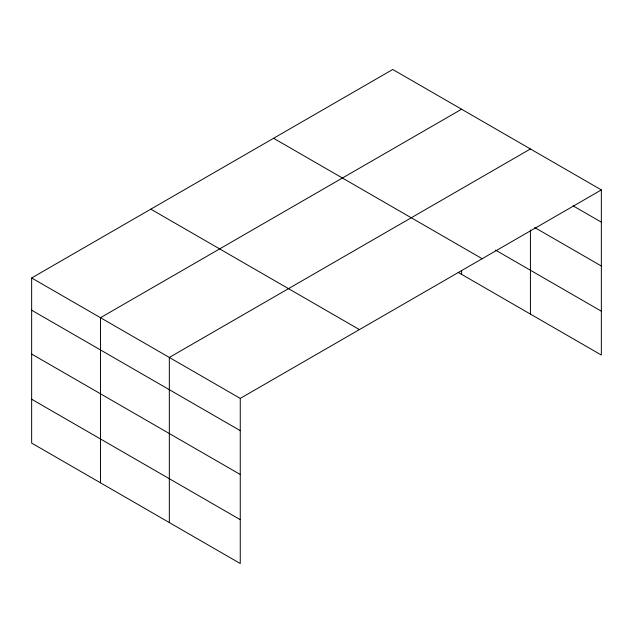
<?xml version="1.0" encoding="UTF-8"?>
<svg xmlns="http://www.w3.org/2000/svg" width="633" height="633" viewBox="0 0 633 633"><rect width="100%" height="100%" fill="white"/><g stroke="black" fill="none" stroke-linecap="round" stroke-linejoin="round"><path stroke-width="0.95" d="M31.65 277.958L240.255 398.394L240.255 563.52L31.65 443.084L31.65 277.958L392.745 69.48L601.35 189.916L601.35 355.042L458.181 272.388M461.584 109.224L100.489 317.703L100.489 482.829M530.422 148.969L169.328 357.447L169.328 522.573M240.255 398.394L601.35 189.916M573.15 205.883L601.35 222.159M534.695 227.532L601.35 266.01M495.576 250.13L601.35 311.191M273.583 138.279L482.188 258.715M150.812 209.159L359.417 329.595M31.65 310.202L240.255 430.638M31.65 354.053L240.255 474.489M31.65 399.233L240.255 519.669M530.422 229.977L530.422 314.095M461.584 270.457L461.584 274.35"/></g></svg>
